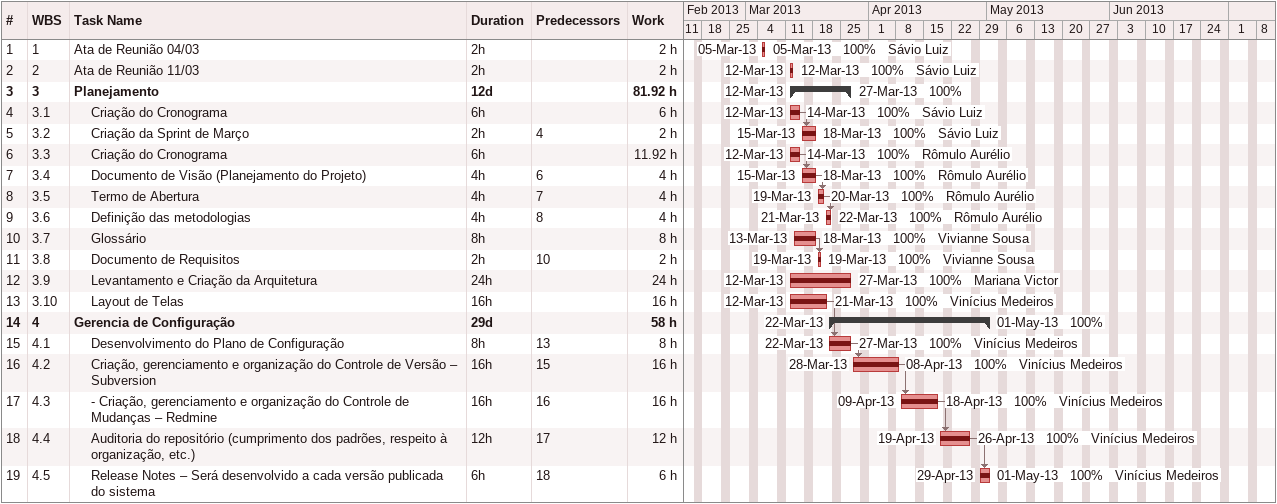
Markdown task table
| ID | WBS | Task | Duration | Start | Finish | Predecessors | Resources | % complete | Work (h) |
|---|---|---|---|---|---|---|---|---|---|
| 1 | 1 | Ata de Reunião 04/03 | 2h | 2013-03-05 | 2013-03-05 |  | Sávio Luiz | 100 | 2 |
| 2 | 2 | Ata de Reunião 11/03 | 2h | 2013-03-12 | 2013-03-12 |  | Sávio Luiz | 100 | 2 |
| 3 | 3 | **Planejamento** | 12d | 2013-03-12 | 2013-03-27 |  |  | 100 | 81.92 |
| 4 | 3.1 | Criação do Cronograma | 6h | 2013-03-12 | 2013-03-14 |  | Sávio Luiz | 100 | 6 |
| 5 | 3.2 | Criação da Sprint de Março | 2h | 2013-03-15 | 2013-03-18 | 4 | Sávio Luiz | 100 | 2 |
| 6 | 3.3 | Criação do Cronograma | 6h | 2013-03-12 | 2013-03-14 |  | Rômulo Aurélio | 100 | 11.92 |
| 7 | 3.4 | Documento de Visão (Planejamento do Projeto) | 4h | 2013-03-15 | 2013-03-18 | 6 | Rômulo Aurélio | 100 | 4 |
| 8 | 3.5 | Termo de Abertura | 4h | 2013-03-19 | 2013-03-20 | 7 | Rômulo Aurélio | 100 | 4 |
| 9 | 3.6 | Definição das metodologias | 4h | 2013-03-21 | 2013-03-22 | 8 | Rômulo Aurélio | 100 | 4 |
| 10 | 3.7 | Glossário | 8h | 2013-03-13 | 2013-03-18 |  | Vivianne Sousa | 100 | 8 |
| 11 | 3.8 | Documento de Requisitos | 2h | 2013-03-19 | 2013-03-19 | 10 | Vivianne Sousa | 100 | 2 |
| 12 | 3.9 | Levantamento e Criação da Arquitetura | 24h | 2013-03-12 | 2013-03-27 |  | Mariana Victor | 100 | 24 |
| 13 | 3.10 | Layout de Telas | 16h | 2013-03-12 | 2013-03-21 |  | Vinícius Medeiros | 100 | 16 |
| 14 | 4 | **Gerencia de Configuração** | 29d | 2013-03-22 | 2013-05-01 |  |  | 100 | 58 |
| 15 | 4.1 | Desenvolvimento do Plano de Configuração | 8h | 2013-03-22 | 2013-03-27 | 13 | Vinícius Medeiros | 100 | 8 |
| 16 | 4.2 | Criação, gerenciamento e organização do Controle de Versão – Subversion | 16h | 2013-03-28 | 2013-04-08 | 15 | Vinícius Medeiros | 100 | 16 |
| 17 | 4.3 | - Criação, gerenciamento e organização do Controle de Mudanças – Redmine | 16h | 2013-04-09 | 2013-04-18 | 16 | Vinícius Medeiros | 100 | 16 |
| 18 | 4.4 | Auditoria do repositório (cumprimento dos padrões, respeito à organização, etc.) | 12h | 2013-04-19 | 2013-04-26 | 17 | Vinícius Medeiros | 100 | 12 |
| 19 | 4.5 | Release Notes – Será desenvolvido a cada versão publicada do sistema | 6h | 2013-04-29 | 2013-05-01 | 18 | Vinícius Medeiros | 100 | 6 |
